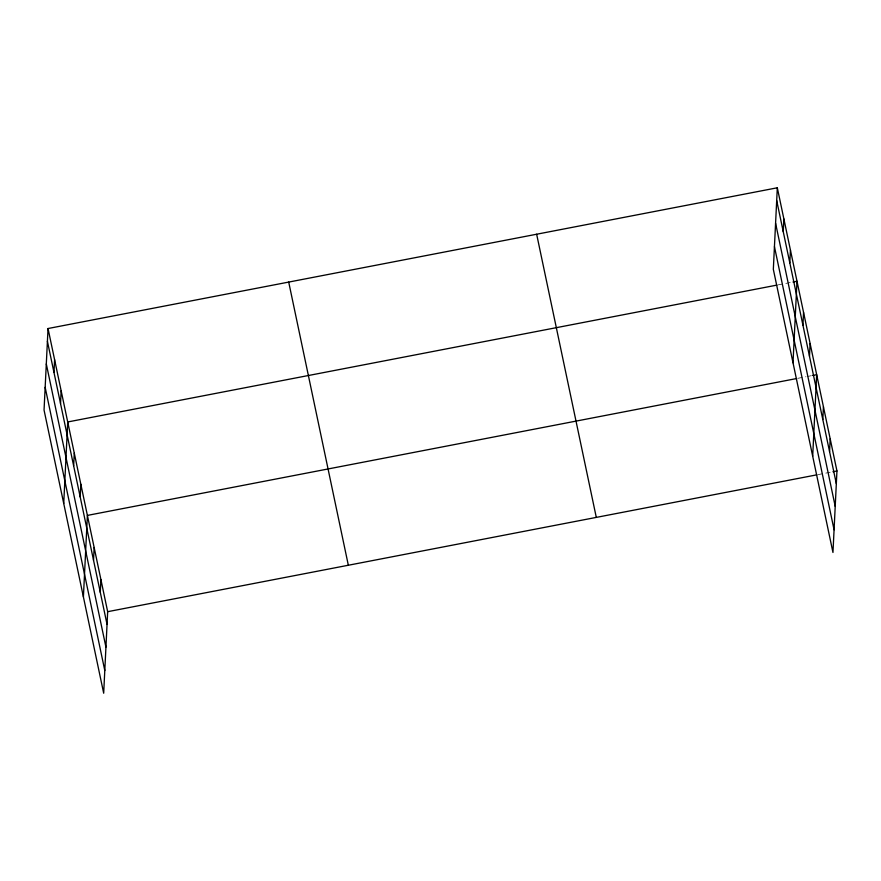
<?xml version="1.0" encoding="UTF-8"?>
<svg xmlns="http://www.w3.org/2000/svg" width="881" height="881" viewBox="0 0 881 881"><rect width="100%" height="100%" fill="white"/><g stroke="black" fill="none" stroke-linecap="round" stroke-linejoin="round"><path stroke-width="0.66" stroke-dasharray="4.41 3.3" d="M778.275 284.849L791.645 282.261M797.955 378.29L805.983 376.738M807.315 376.484L811.324 375.713M818.229 474.562L831.598 471.985"/><path stroke-width="1.32" d="M48.037 328.525L44.05 410.05L103.683 693.215L107.669 611.689L48.037 328.525L777.317 187.785L836.95 470.95L832.963 552.475L773.331 269.311L777.317 187.785M53.972 372.421L54.6 359.668M60.536 403.564L61.152 390.812M63.729 503.492L67.716 421.966L776.943 285.103M73.652 465.862L74.279 453.109M80.215 497.005L80.832 484.264M83.409 596.933L87.395 515.407L796.622 378.544M93.529 560.25L94.157 547.497M100.291 592.34L100.919 579.588M783.253 231.681L783.87 218.94M789.817 262.835L790.433 250.083M793.01 362.763L796.997 281.237L792.988 282.008M802.932 325.133L803.549 312.381M809.496 356.276L810.113 343.524M812.689 456.204L816.676 374.678L812.667 375.449M822.81 419.521L823.438 406.769M829.572 451.612L830.188 438.859M107.669 611.689L816.896 474.826M832.941 471.731L836.95 470.95M776.69 200.538L836.322 483.702M775.577 223.234L835.221 506.399M774.443 246.614L834.076 529.778M536.65 234.236L596.294 517.389M288.704 282.074L348.336 565.239M47.409 341.266L107.053 624.431M46.308 363.963L105.94 647.128M45.162 387.354L104.795 670.518"/></g></svg>
